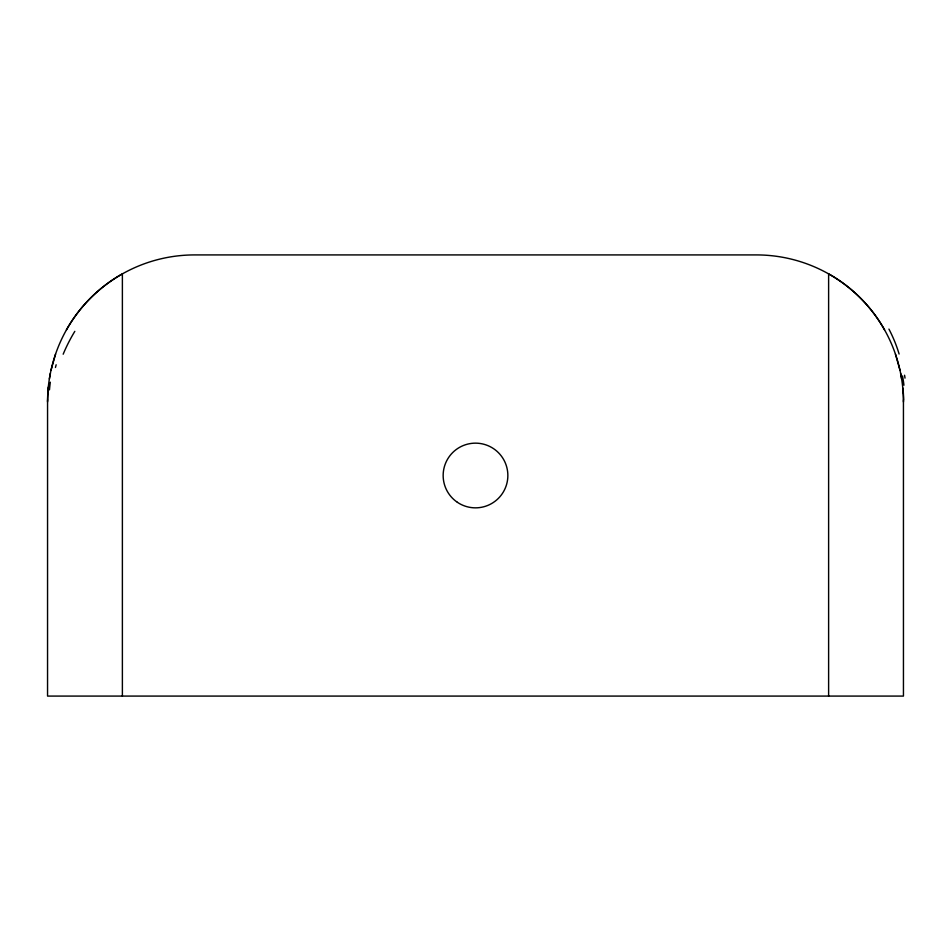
<?xml version="1.0" encoding="UTF-8"?>
<svg xmlns="http://www.w3.org/2000/svg" width="951" height="951" viewBox="0 0 951 951"><rect width="100%" height="100%" fill="white"/><g stroke="black" fill="none" stroke-linecap="round" stroke-linejoin="round"><path stroke-width="1.43" d="M903.438 400.002L903.45 696.084L47.55 696.084L47.562 400.002M47.847 392.715L48.311 387.033M49.369 378.95L50.403 373.172M50.997 370.308L55.562 354.093M66.439 329.866C79.515 306.555 99.094 286.964 122.382 273.876L122.382 696.084M884.561 329.866C871.485 306.555 851.906 286.964 828.618 273.876L828.618 696.084M895.438 354.093L900.003 370.308M900.597 373.172L901.631 378.95M902.784 387.949L903.153 392.715M47.55 401.976A147.06 147.06 0 0 1 194.61 254.916L756.39 254.916A147.06 147.06 0 0 1 903.45 401.976M888.935 329.094A177.278 129.633 22.6 0 1 899.099 354.034M904.567 375.229A97.727 29.184 61.8 0 1 905.007 378.118M902.511 375.942A58.629 14.229 -87.5 0 1 903.925 385.238M903.307 392.406A26.997 4.838 -89.9 0 1 903.605 399.919M47.645 400.05A26.997 4.589 90 0 1 47.919 392.894M49.464 389.851A59.473 12.149 89.1 0 1 50.32 382.207M55.455 367.49A97.727 23.799 -65.1 0 1 56.145 364.768M63.182 354.212A177.278 120.325 -30.1 0 1 74.82 331.34M457.372 502.294A32.358 32.358 0 0 0 507.775 477.806A32.358 32.358 0 0 0 461.366 446.399A32.358 32.358 0 0 0 457.372 502.294"/></g></svg>
